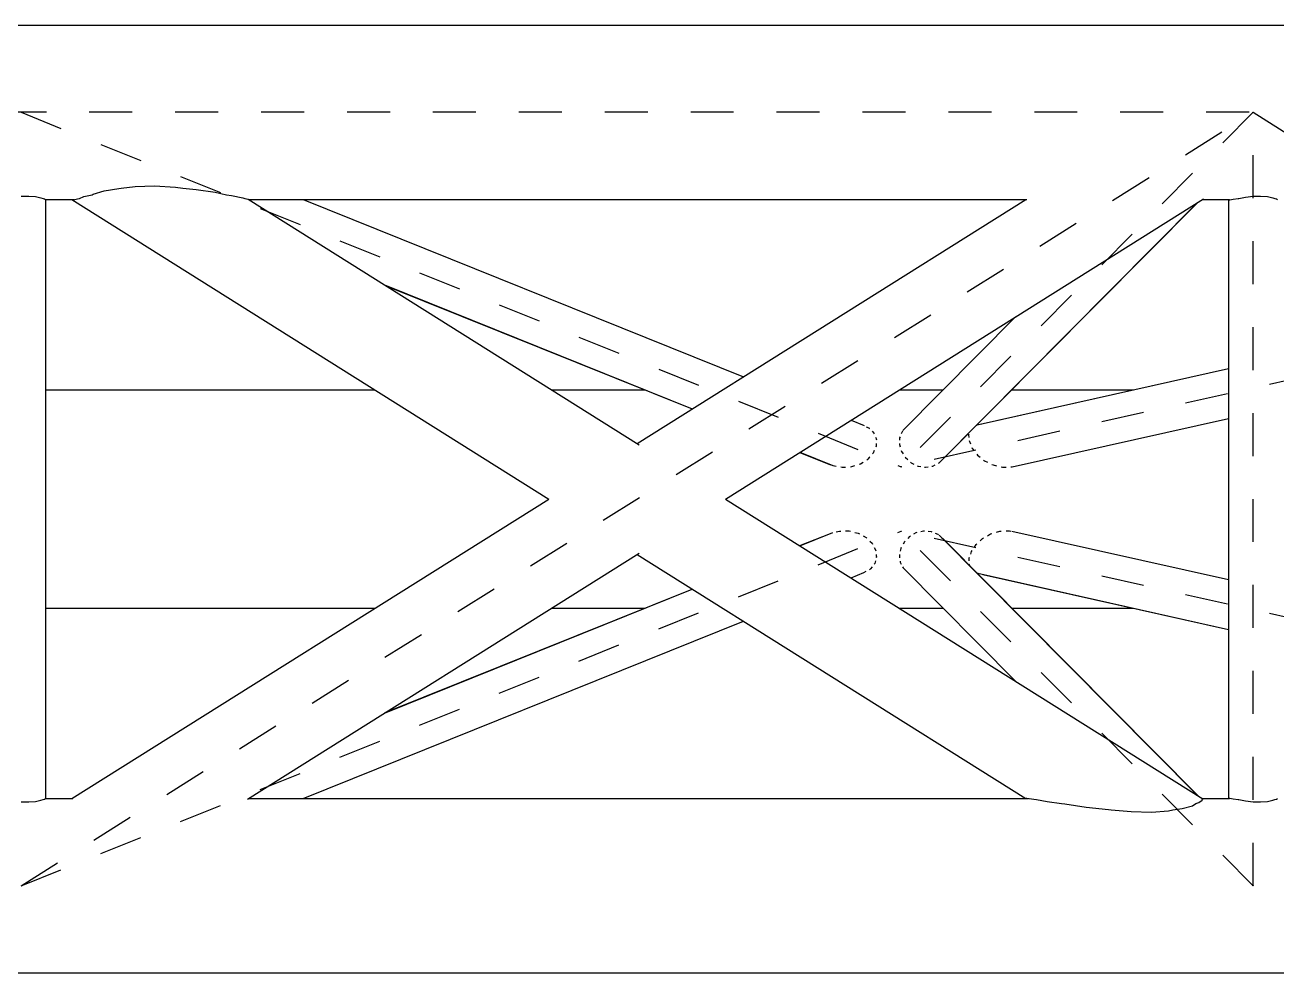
# Model space of a CAD drawing. Header units: millimetres. Extents: x 149919 to 150445, y 136651 to 136866.
# Drawn here: x 150405.116 to 150408.031, y 136757.472 to 136759.678 of the extents above; entities that cross this region are included whole.
import ezdxf

# ---------------------------------------------------------------- set-up
doc = ezdxf.new("R2010")
doc.units = ezdxf.units.MM
doc.header["$LTSCALE"] = 0.25
doc.linetypes.add('CENTER', pattern=[50.8, 31.75, -6.35, 6.35, -6.35])
doc.linetypes.add('XKITLINE00', pattern=[0])

# ---------------------------------------------------------------- blocks, each defined once
blk = doc.blocks.new('çatıı')
at = {"color": 8, "linetype": 'XKITLINE00'}
for p, q in [((26261.35, 10930.57), (27695.34, 10930.57)), ((26346.23, 10891.25), (26348.81, 10892.01)), ((26348.81, 10892.01), (26352.21, 10892.57)), ((26352.21, 10892.57), (26352.72, 10892.61)), ((26352.72, 10892.61), (26356.04, 10893.02)), ((26356.04, 10893.02), (26360.49, 10893.12)), ((26360.49, 10893.12), (26365.37, 10892.83)), ((26365.37, 10892.83), (26367.11, 10892.61)), ((26367.11, 10892.61), (26370.19, 10892.32)), ((26370.19, 10892.32), (26374.65, 10891.66)), ((26374.65, 10891.66), (26377.24, 10891.1)), ((26329.46, 10890.72), (26331.22, 10890.76)), ((26331.22, 10890.76), (26332.81, 10890.65)), ((26332.81, 10890.65), (26334.07, 10890.4)), ((26334.07, 10890.4), (26334.55, 10890.18)), ((26334.55, 10890.18), (26334.88, 10890.14)), ((26334.88, 10890.14), (26335.16, 10889.99)), ((26335.16, 10890.09), (26335.16, 10750.46)), ((26335.16, 10889.99), (26335.16, 10750.56)), ((26335.16, 10889.97), (26341.84, 10889.97)), ((26341.23, 10889.97), (26452.28, 10820.27)), ((26341.32, 10889.97), (26341.62, 10889.87)), ((26341.62, 10889.93), (26342.61, 10890.14)), ((26341.62, 10889.93), (26341.62, 10889.87)), ((26342.61, 10890.14), (26343.06, 10890.18)), ((26343.06, 10890.18), (26344.07, 10890.65)), ((26344.07, 10890.65), (26345.98, 10891.1)), ((26345.98, 10891.1), (26346.23, 10891.25)), ((26377.24, 10891.1), (26378.43, 10890.93)), ((26378.43, 10890.93), (26381.05, 10890.36)), ((26381.05, 10890.36), (26381.53, 10890.18)), ((26381.53, 10890.18), (26382.29, 10890.04)), ((26382.29, 10890.04), (26473.35, 10832.88)), ((26382.38, 10889.97), (26563.57, 10889.97)), ((26395.13, 10889.97), (26497.59, 10848.71)), ((26472.86, 10833.19), (26563.33, 10889.97)), ((26493.44, 10820.27), (26604.75, 10890.14)), ((26603.35, 10889.26), (26543.21, 10828.7)), ((26603.43, 10889.31), (26544.04, 10829.51)), ((26604.49, 10889.97), (26610.77, 10889.97)), ((26610.56, 10889.97), (26610.56, 10750.57)), ((26610.56, 10889.97), (26610.56, 10750.57)), ((26610.59, 10889.97), (26610.77, 10889.87)), ((26610.77, 10889.87), (26610.84, 10889.91)), ((26610.84, 10889.91), (26611.65, 10890.07)), ((26611.65, 10890.07), (26612.78, 10890.18)), ((26612.78, 10890.18), (26612.91, 10890.23)), ((26612.91, 10890.23), (26614.5, 10890.54)), ((26614.5, 10890.54), (26616.26, 10890.72)), ((26616.26, 10890.72), (26618.02, 10890.76)), ((26618.02, 10890.76), (26619.61, 10890.65)), ((26619.61, 10890.65), (26620.87, 10890.4)), ((26620.87, 10890.4), (26621.34, 10890.18)), ((26621.34, 10890.18), (26621.68, 10890.14)), ((26621.68, 10890.14), (26621.96, 10889.99)), ((26414.08, 10870.08), (26485.69, 10841.24)), ((26414.21, 10870), (26485.66, 10841.23)), ((26560.98, 10862.66), (26534.73, 10836.24)), ((26552.03, 10837.53), (26610.56, 10850.62)), ((26553.45, 10837.87), (26610.56, 10850.64)), ((26335.16, 10845.67), (26411.81, 10845.67)), ((26452.97, 10845.67), (26474.62, 10845.67)), ((26533.91, 10845.67), (26544.1, 10845.67)), ((26560.09, 10845.67), (26588.35, 10845.67)), ((26522.66, 10838.62), (26525.72, 10837.38)), ((26526.2, 10837.09), (26526.8, 10836.8)), ((26526.8, 10836.8), (26526.84, 10836.76)), ((26526.84, 10836.76), (26526.95, 10836.65)), ((26551.9, 10837.42), (26551.97, 10837.44)), ((26553.1, 10837.77), (26553.45, 10837.87)), ((26560.17, 10827.75), (26610.56, 10839.02)), ((26527.56, 10836.05), (26528, 10835.62)), ((26528, 10835.62), (26528.07, 10835.42)), ((26528.35, 10834.7), (26528.55, 10834.17)), ((26528.55, 10834.17), (26528.53, 10833.96)), ((26534.06, 10834.73), (26533.98, 10834.54)), ((26533.98, 10834.54), (26533.98, 10833.98)), ((26534.53, 10835.94), (26534.33, 10835.43)), ((26534.67, 10836.09), (26534.53, 10835.94)), ((26550.12, 10835.35), (26550.04, 10835.17)), ((26550.04, 10835.17), (26550.11, 10834.62)), ((26550.19, 10833.88), (26550.22, 10833.67)), ((26550.22, 10833.67), (26550.31, 10833.51)), ((26550.31, 10833.51), (26550.46, 10833.08)), ((26510.73, 10831.13), (26517.86, 10828.26)), ((26510.76, 10831.15), (26518.39, 10828.07)), ((26527.84, 10830.97), (26527.66, 10830.78)), ((26528.08, 10831.56), (26527.84, 10830.97)), ((26528.51, 10832.57), (26528.42, 10832.35)), ((26528.5, 10833.16), (26528.51, 10832.57)), ((26533.96, 10833.19), (26533.95, 10832.97)), ((26533.95, 10832.97), (26534.12, 10832.38)), ((26534.35, 10831.58), (26534.41, 10831.36)), ((26534.41, 10831.36), (26534.77, 10830.82)), ((26550.76, 10832.27), (26550.84, 10832.04)), ((26550.84, 10832.04), (26551.29, 10831.48)), ((26551.91, 10830.71), (26552.08, 10830.5)), ((26552.08, 10830.5), (26552.74, 10830.02)), ((26518.39, 10828.07), (26519.2, 10827.93)), ((26520.28, 10827.73), (26520.58, 10827.67)), ((26520.58, 10827.67), (26521.4, 10827.72)), ((26522.51, 10827.79), (26522.81, 10827.81)), ((26522.81, 10827.81), (26523.57, 10828.05)), ((26524.6, 10828.37), (26524.88, 10828.46)), ((26524.88, 10828.46), (26525.5, 10828.86)), ((26526.34, 10829.41), (26526.58, 10829.56)), ((26526.88, 10829.94), (26526.58, 10829.56)), ((26527.02, 10830.09), (26526.88, 10829.94)), ((26535.25, 10830.1), (26535.35, 10829.94)), ((26535.35, 10829.94), (26535.37, 10829.9)), ((26535.37, 10829.9), (26535.86, 10829.46)), ((26536.51, 10828.86), (26536.69, 10828.69)), ((26536.69, 10828.69), (26537.28, 10828.41)), ((26538.08, 10828.03), (26538.3, 10827.92)), ((26538.3, 10827.92), (26538.93, 10827.82)), ((26539.79, 10827.69), (26540.03, 10827.66)), ((26540.03, 10827.66), (26540.65, 10827.76)), ((26541.49, 10827.89), (26541.72, 10827.93)), ((26541.72, 10827.93), (26542.26, 10828.21)), ((26543, 10828.6), (26543.21, 10828.7)), ((26553.52, 10829.35), (26553.73, 10829.17)), ((26553.73, 10829.17), (26554.46, 10828.81)), ((26555.44, 10828.33), (26555.71, 10828.2)), ((26555.71, 10828.2), (26556.53, 10828.02)), ((26557.63, 10827.77), (26557.93, 10827.71)), ((26557.93, 10827.71), (26558.75, 10827.72)), ((26559.86, 10827.74), (26560.17, 10827.75)), ((26341.23, 10750.57), (26452.28, 10820.27)), ((26493.44, 10820.27), (26604.59, 10750.51)), ((26538.93, 10812.72), (26539.56, 10812.87)), ((26539.56, 10812.87), (26539.79, 10812.86)), ((26558.75, 10812.83), (26559.58, 10812.87)), ((26559.58, 10812.87), (26559.86, 10812.81)), ((26510.73, 10809.42), (26517.84, 10812.28)), ((26510.76, 10809.4), (26518.41, 10812.48)), ((26517.84, 10812.28), (26518.03, 10812.33)), ((26519.2, 10812.62), (26519.98, 10812.82)), ((26519.98, 10812.82), (26520.28, 10812.82)), ((26521.4, 10812.83), (26522.22, 10812.83)), ((26522.22, 10812.83), (26522.51, 10812.76)), ((26523.57, 10812.5), (26524.35, 10812.31)), ((26524.35, 10812.31), (26524.6, 10812.18)), ((26525.5, 10811.69), (26526.17, 10811.32)), ((26526.17, 10811.32), (26526.34, 10811.14)), ((26527.02, 10810.46), (26527.55, 10809.98)), ((26527.55, 10809.98), (26527.66, 10809.77)), ((26535.07, 10810.28), (26534.77, 10809.73)), ((26535.07, 10810.28), (26535.25, 10810.45)), ((26536.3, 10811.57), (26535.86, 10811.09)), ((26536.3, 10811.57), (26536.51, 10811.69)), ((26537.28, 10812.14), (26537.84, 10812.47)), ((26537.84, 10812.47), (26538.08, 10812.52)), ((26540.65, 10812.79), (26541.28, 10812.75)), ((26541.28, 10812.75), (26541.49, 10812.66)), ((26542.26, 10812.34), (26542.84, 10812.1)), ((26542.84, 10812.1), (26543, 10811.95)), ((26543.19, 10811.86), (26603.35, 10751.29)), ((26543.82, 10811.23), (26544.08, 10811)), ((26544.08, 10811), (26603.43, 10751.24)), ((26552.74, 10810.53), (26552.83, 10810.61)), ((26553.27, 10811.05), (26552.83, 10810.61)), ((26553.27, 10811.05), (26553.52, 10811.2)), ((26554.46, 10811.74), (26555.15, 10812.14)), ((26555.15, 10812.14), (26555.44, 10812.22)), ((26556.53, 10812.53), (26557.32, 10812.76)), ((26557.32, 10812.76), (26557.63, 10812.78)), ((26560.12, 10812.82), (26610.56, 10801.53)), ((26382.13, 10750.41), (26473.35, 10807.67)), ((26472.86, 10807.36), (26563.33, 10750.57)), ((26528.08, 10808.99), (26528.39, 10808.42)), ((26528.39, 10808.42), (26528.42, 10808.2)), ((26528.5, 10807.38), (26528.53, 10807.04)), ((26528.53, 10807.04), (26528.58, 10806.8)), ((26533.96, 10807.36), (26533.92, 10807.13)), ((26533.92, 10807.13), (26533.93, 10807.04)), ((26533.93, 10807.04), (26533.98, 10806.57)), ((26534.24, 10808.77), (26534.12, 10808.17)), ((26534.35, 10808.97), (26534.24, 10808.77)), ((26550.61, 10808.07), (26550.46, 10807.47)), ((26550.76, 10808.28), (26550.61, 10808.07)), ((26551.69, 10809.65), (26551.29, 10809.07)), ((26551.69, 10809.65), (26551.91, 10809.84)), ((26527.56, 10804.5), (26527.17, 10804.03)), ((26528.21, 10805.3), (26528.07, 10805.13)), ((26528.35, 10805.85), (26528.21, 10805.3)), ((26528.58, 10806.8), (26528.53, 10806.59)), ((26534.06, 10805.82), (26534.08, 10805.61)), ((26534.08, 10805.61), (26534.33, 10805.12)), ((26534.66, 10804.48), (26534.77, 10804.28)), ((26534.77, 10804.28), (26560.98, 10777.89)), ((26550.19, 10806.67), (26550.1, 10806.46)), ((26550.1, 10806.46), (26550.11, 10805.92)), ((26550.12, 10805.2), (26550.13, 10805)), ((26550.13, 10805), (26550.29, 10804.75)), ((26522.66, 10801.93), (26525.65, 10803.14)), ((26525.65, 10803.14), (26526.2, 10803.46)), ((26526.95, 10803.9), (26527.17, 10804.03)), ((26551.97, 10803.11), (26552.14, 10803)), ((26552.14, 10803), (26610.56, 10789.93)), ((26553.38, 10802.7), (26610.56, 10789.91)), ((26414.08, 10770.47), (26485.69, 10799.31)), ((26414.21, 10770.55), (26485.66, 10799.32)), ((26335.16, 10794.87), (26411.81, 10794.87)), ((26452.97, 10794.87), (26474.62, 10794.87)), ((26533.91, 10794.87), (26544.1, 10794.87)), ((26560.09, 10794.87), (26588.35, 10794.87)), ((26395.13, 10750.57), (26497.59, 10791.84)), ((26329.46, 10749.83), (26331.22, 10749.79)), ((26331.22, 10749.79), (26332.81, 10749.9)), ((26332.81, 10749.9), (26334.07, 10750.15)), ((26334.07, 10750.15), (26334.55, 10750.36)), ((26334.55, 10750.36), (26334.88, 10750.41)), ((26334.88, 10750.41), (26335.16, 10750.56)), ((26335.16, 10750.57), (26341.46, 10750.57)), ((26382.38, 10750.57), (26563.94, 10750.57)), ((26563.41, 10750.67), (26563.42, 10750.57)), ((26563.41, 10750.67), (26563.58, 10750.62)), ((26563.58, 10750.62), (26565.24, 10750.41)), ((26565.24, 10750.41), (26565.83, 10750.36)), ((26565.83, 10750.36), (26568.34, 10749.9)), ((26568.34, 10749.9), (26571.68, 10749.44)), ((26571.68, 10749.44), (26572.41, 10749.3)), ((26572.41, 10749.3), (26577.42, 10748.53)), ((26599.78, 10748.23), (26602.12, 10748.89)), ((26602.12, 10748.89), (26602.95, 10749.44)), ((26602.95, 10749.44), (26603.59, 10749.62)), ((26603.59, 10749.62), (26604.39, 10750.19)), ((26604.31, 10750.36), (26604.59, 10750.51)), ((26604.31, 10750.36), (26604.39, 10750.19)), ((26604.49, 10750.57), (26610.77, 10750.57)), ((26610.59, 10750.57), (26610.77, 10750.67)), ((26610.77, 10750.67), (26610.84, 10750.64)), ((26610.84, 10750.64), (26611.65, 10750.48)), ((26611.65, 10750.48), (26612.78, 10750.36)), ((26612.78, 10750.36), (26612.91, 10750.32)), ((26612.91, 10750.32), (26614.5, 10750.01)), ((26614.5, 10750.01), (26616.26, 10749.83)), ((26616.26, 10749.83), (26618.02, 10749.79)), ((26618.02, 10749.79), (26619.61, 10749.9)), ((26619.61, 10749.9), (26620.87, 10750.15)), ((26620.87, 10750.15), (26621.34, 10750.36)), ((26621.34, 10750.36), (26621.68, 10750.41)), ((26621.68, 10750.41), (26621.96, 10750.56)), ((26577.42, 10748.53), (26582.59, 10747.98)), ((26582.59, 10747.98), (26583.22, 10747.94)), ((26583.22, 10747.94), (26587.87, 10747.53)), ((26587.87, 10747.53), (26592.63, 10747.43)), ((26592.63, 10747.43), (26596.58, 10747.72)), ((26596.58, 10747.72), (26597.61, 10747.94)), ((26597.61, 10747.94), (26599.78, 10748.23)), ((26261.35, 10709.97), (27695.34, 10709.97))]:
    blk.add_line(p, q, dxfattribs=at)
at = {"color": 8, "linetype": 'CENTER'}
for p, q in [((27695.34, 10910.27), (26261.35, 10910.27)), ((26329.46, 10910.27), (26534.32, 10827.77)), ((26329.46, 10730.27), (26616.26, 10910.27)), ((26903.05, 10910.27), (26534.32, 10827.77)), ((26616.26, 10910.27), (26534.32, 10827.77)), ((26616.26, 10910.27), (26903.05, 10730.27)), ((26616.26, 10730.27), (26616.26, 10910.27)), ((26329.46, 10730.27), (26534.32, 10812.77)), ((26616.26, 10730.27), (26534.32, 10812.77)), ((26903.05, 10730.27), (26534.32, 10812.77))]:
    blk.add_line(p, q, dxfattribs=at)
at = {"color": 8, "linetype": 'XKITLINE00'}
for centre in [(26616.26, 10910.27), (26616.26, 10910.27), (26616.26, 10910.27), (26616.26, 10910.27), (26534.32, 10827.77), (26534.32, 10827.77), (26534.32, 10827.77), (26534.32, 10812.77), (26534.32, 10812.77), (26534.32, 10812.77), (26616.26, 10730.27), (26616.26, 10730.27)]:
    blk.add_circle(centre, 0.05, dxfattribs=at)

msp = doc.modelspace()

# ---------------------------------------------------------------- block references
at = {"xscale": 0.009999943142843078, "yscale": 0.009999943142843078, "zscale": 0.009999943142843078}
msp.add_blockref('çatıı', (150141.8141, 136650.3731), dxfattribs=at)

doc.saveas('drawing.dxf')
